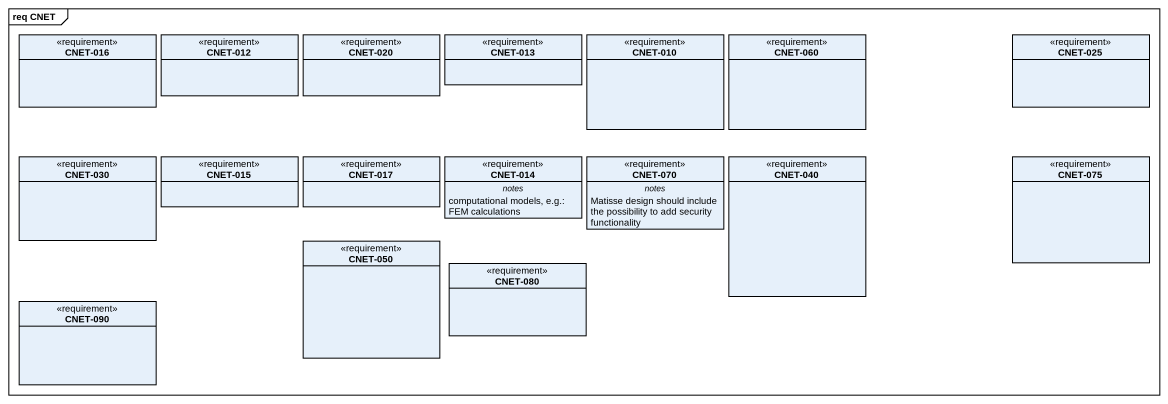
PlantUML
@startuml
mainframe req CNET
hide circle
hide empty members
class "CNET-016" as CNET_016 <<requirement>>
class "CNET-012" as CNET_012 <<requirement>>
class "CNET-020" as CNET_020 <<requirement>>
class "CNET-013" as CNET_013 <<requirement>>
class "CNET-010" as CNET_010 <<requirement>>
class "CNET-060" as CNET_060 <<requirement>>
class "CNET-025" as CNET_025 <<requirement>>
class "CNET-030" as CNET_030 <<requirement>>
class "CNET-015" as CNET_015 <<requirement>>
class "CNET-017" as CNET_017 <<requirement>>
class "CNET-014" as CNET_014 <<requirement>> {
  -- notes --
  computational models, e.g.: FEM calculations
}
class "CNET-070" as CNET_070 <<requirement>> {
  -- notes --
  Matisse design should include the possibility to add security functionality
}
class "CNET-040" as CNET_040 <<requirement>>
class "CNET-075" as CNET_075 <<requirement>>
class "CNET-050" as CNET_050 <<requirement>>
class "CNET-080" as CNET_080 <<requirement>>
class "CNET-090" as CNET_090 <<requirement>>
@enduml
